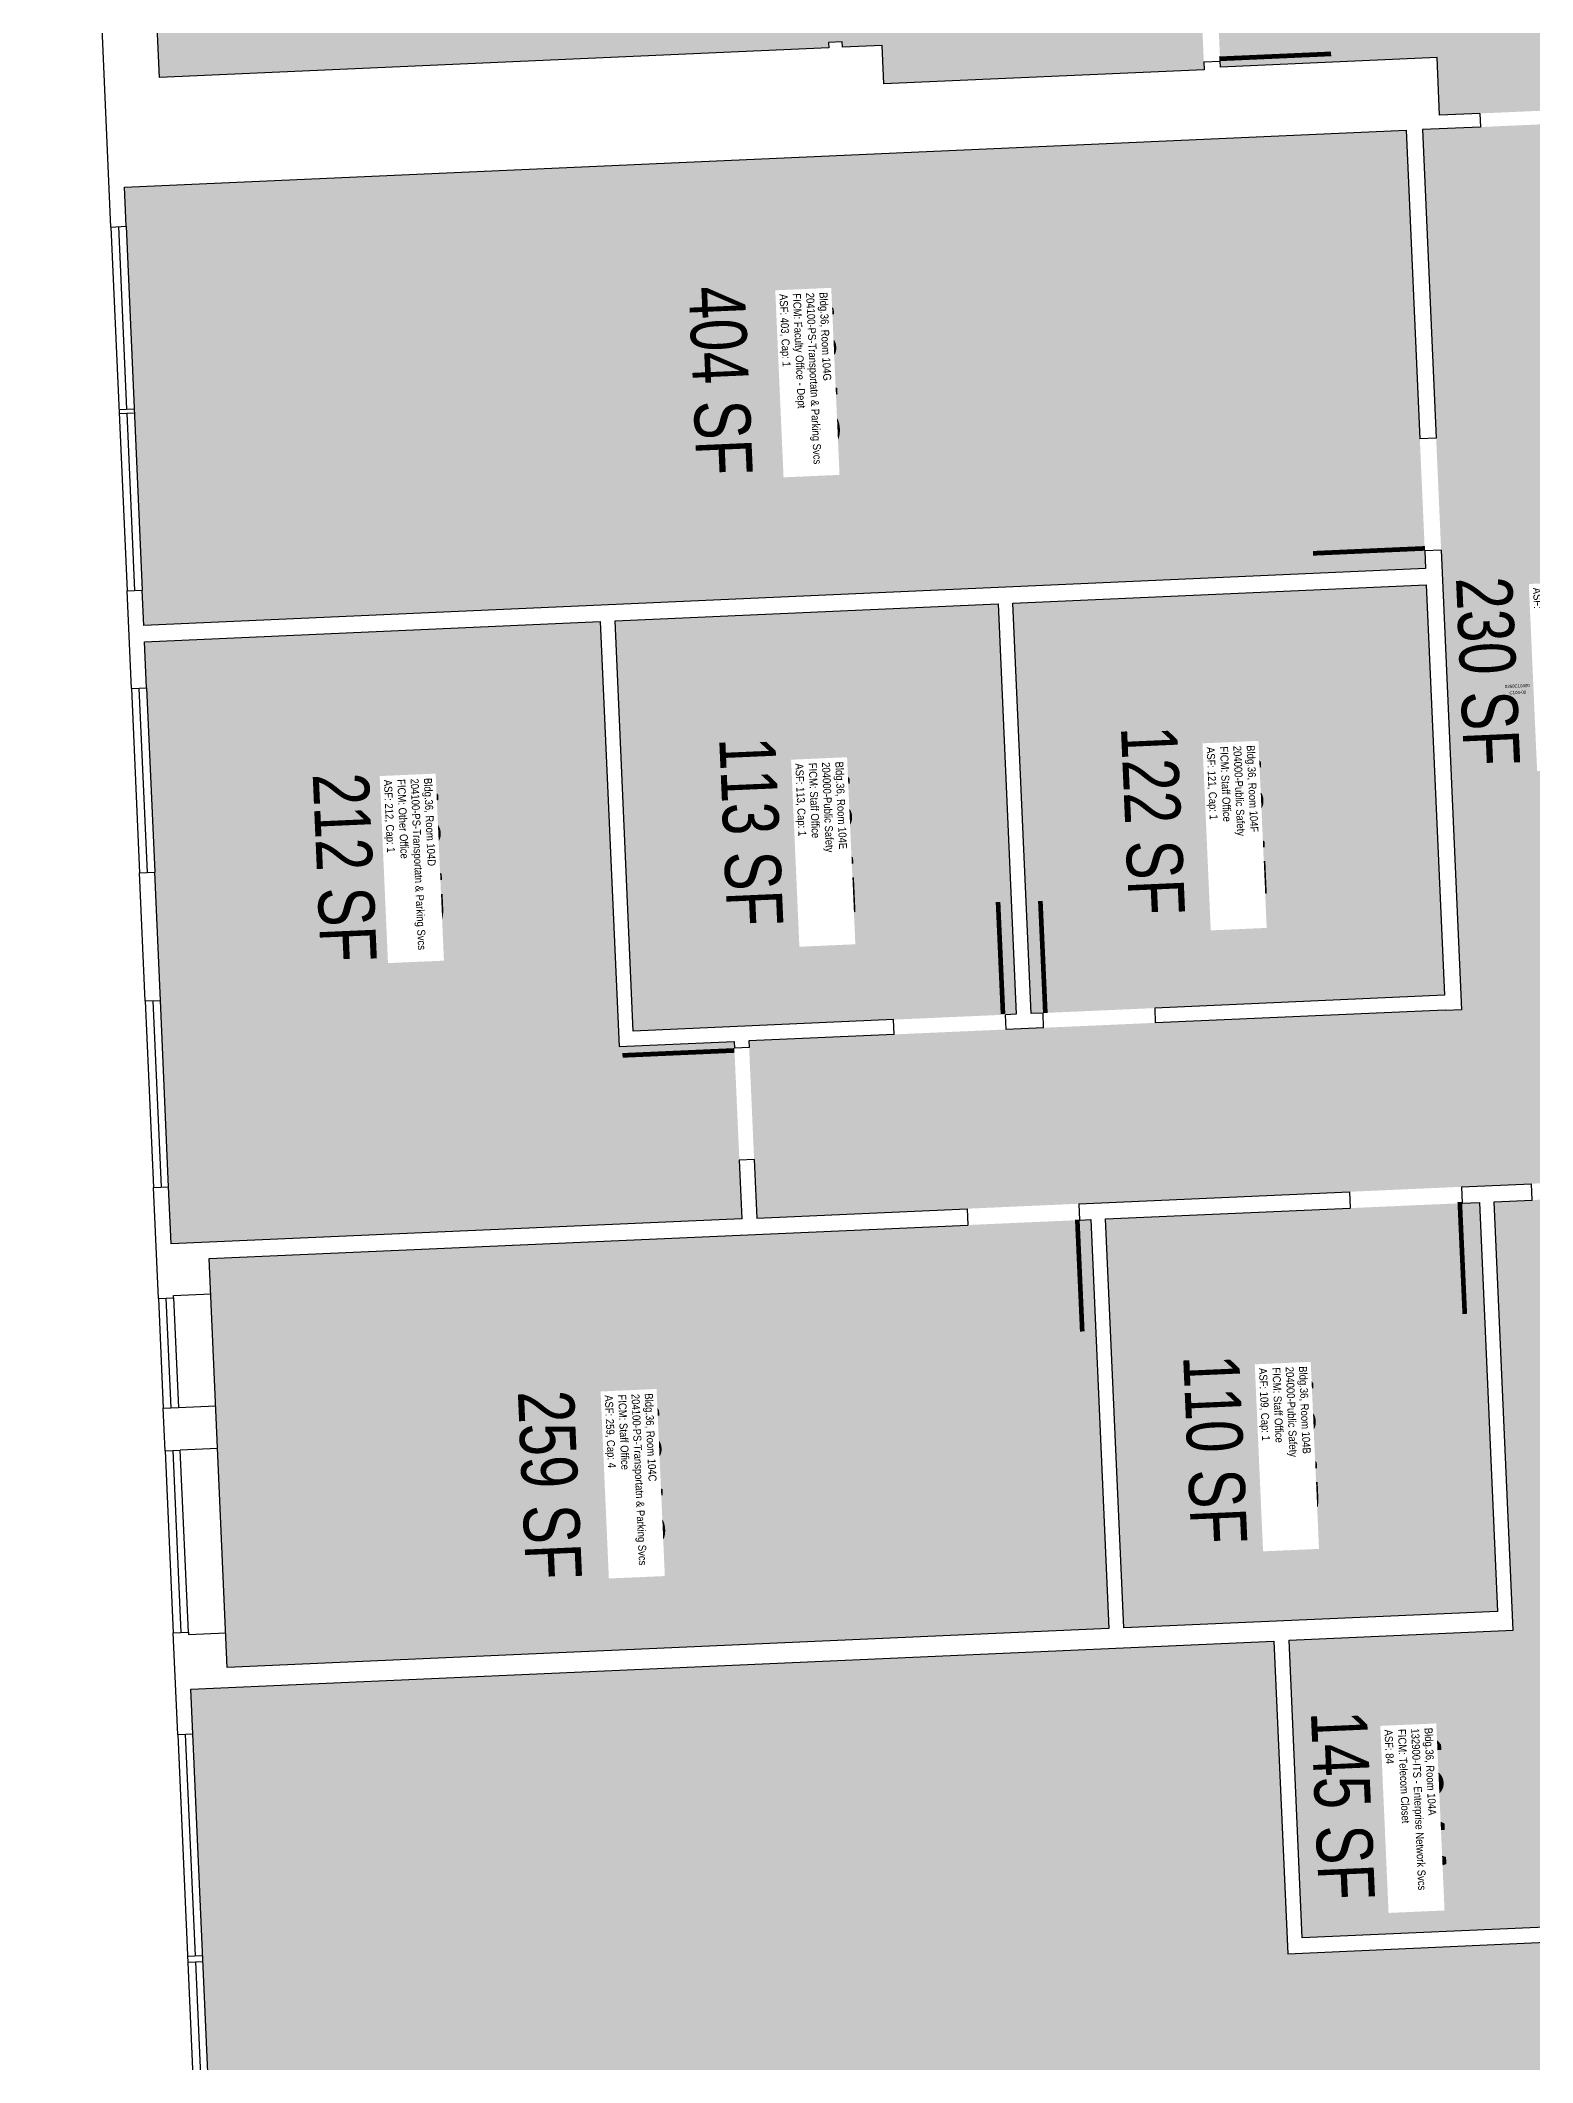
# Model space of a CAD drawing. Header units: inches. Extents: x 69210132 to 69211855, y 27688283 to 27689859.
# Drawn here: x 69210132 to 69210611, y 27688682 to 27689332 of the extents above; entities that cross this region are included whole.
import ezdxf
from ezdxf.enums import TextEntityAlignment as Align

# ---------------------------------------------------------------- set-up
doc = ezdxf.new("R2010")
doc.units = ezdxf.units.IN
doc.header["$MEASUREMENT"] = 0
for name, color, linetype in [('A-DOOR', 2, 'Continuous'), ('A-GLAZ', 1, 'Continuous'), ('A-IDEN-RNUM', 7, 'Continuous'), ('A-IDEN-SNUM', 4, 'Continuous'), ('A-IDEN-VNUM', 4, 'Continuous'), ('A-WALL', 5, 'Continuous'), ('AREA-TEXT', 3, 'Continuous'), ('Rooms-Category-Color', 7, 'Continuous'), ('Rooms-College-Color', 7, 'Continuous'), ('Rooms-Department-Color', 7, 'Continuous'), ('Rooms-Division-Color', 7, 'Continuous'), ('Rooms-Information', 7, 'Continuous')]:
    doc.layers.add(name, color=color, linetype=linetype)
doc.styles.add('CP_AREA', font='arial.ttf', dxfattribs={"height": 15})
doc.styles.add('CP_ROOMSNUMBER', font='arial.ttf', dxfattribs={"height": 1})
doc.styles.add('CP_ROOMVNUMBER', font='arial.ttf', dxfattribs={"width": 0.85, "height": 0.075})

msp = doc.modelspace()

# ---------------------------------------------------------------- hatches: boundary and pattern name
at = {"layer": 'Rooms-Category-Color', "true_color": 0xfa9ba3}
for points in [[(69210365.49, 27689775.89), (69210381.97, 27689403.59), (69210386.35, 27689403.78), (69210386.27, 27689405.47), (69210399.07, 27689406.03), (69210398.59, 27689416.94), (69210501.49, 27689421.49), (69210505.85, 27689322.92), (69210402.89, 27689318.36), (69210402.31, 27689330.67), (69210389.61, 27689330.14), (69210389.53, 27689331.85), (69210385.16, 27689331.66), (69210385.24, 27689329.95), (69210170.07, 27689320.42), (69210150.33, 27689766.36)], [(69210158.81, 27689285.2), (69210570.78, 27689303.44), (69210577.01, 27689162.58), (69210165.04, 27689144.34)], [(69210444.38, 27689151.45), (69210577.25, 27689157.33), (69210583.08, 27689025.46), (69210450.21, 27689019.58)], [(69210439.63, 27689151.24), (69210445.47, 27689019.37), (69210322.34, 27689013.92), (69210316.5, 27689145.79)], [(69210165.27, 27689139.09), (69210311.76, 27689145.58), (69210317.8, 27689008.96), (69210354.77, 27689010.6), (69210357.29, 27688953.66), (69210173.84, 27688945.53)], [(69210594.29, 27688958.89), (69210600.11, 27688827.46), (69210479.98, 27688822.14), (69210474.16, 27688953.57)], [(69210186.06, 27688940.82), (69210466.04, 27688953.22), (69210469.41, 27688953.36), (69210475.23, 27688821.93), (69210191.88, 27688809.39)]]:
    msp.add_hatch(color=241, dxfattribs=at).paths.add_polyline_path(points)
at = {"layer": 'Rooms-Category-Color', "true_color": 0xadadad}
for points in [[(69210506.73, 27689421.72), (69210570.54, 27689424.55), (69210571, 27689414.31), (69210585.36, 27689414.94), (69210650.55, 27689417.83), (69210650.1, 27689427.82), (69210858.13, 27689437.03), (69210863.24, 27689321.64), (69210789.33, 27689318.37), (69210788.74, 27689331.73), (69210650, 27689325.59), (69210649.64, 27689333.65), (69210630.66, 27689332.81), (69210631.65, 27689310.51), (69210581.51, 27689308.29), (69210580.69, 27689326.86), (69210511.07, 27689323.78)], [(69210362.03, 27688953.87), (69210651, 27688966.66), (69210648.49, 27689023.48), (69210656.23, 27689023.82), (69210654.5, 27689062.91), (69210654.38, 27689065.66), (69210622.53, 27689064.25), (69210622.3, 27689069.49), (69210643.9, 27689070.45), (69210633.47, 27689306.22), (69210576.02, 27689303.67), (69210588.54, 27689020.83), (69210583.3, 27689020.59), (69210583.29, 27689020.72), (69210359.51, 27689010.81)], [(69210669.3, 27688728.36), (69210537.38, 27688722.52), (69210533.14, 27688818.24), (69210605.13, 27688821.36), (69210599.03, 27688959.1), (69210658.98, 27688961.76)]]:
    msp.add_hatch(color=253, dxfattribs=at).paths.add_polyline_path(points)
at = {"layer": 'Rooms-Category-Color', "true_color": 0xfbafa2}
msp.add_hatch(color=21, dxfattribs=at).paths.add_polyline_path([(69210669.4, 27688723.49), (69210672.2, 27688660.26), (69210537.71, 27688654.3), (69210544.48, 27688501.33), (69210679.53, 27688507.31), (69210687.13, 27688333.89), (69210201.88, 27688312.4), (69210180.18, 27688802.41), (69210528.27, 27688817.9), (69210532.72, 27688717.43)])
at = {"layer": 'Rooms-College-Color', "true_color": 0x80bc67}
for points in [[(69210365.49, 27689775.89), (69210381.97, 27689403.59), (69210386.35, 27689403.78), (69210386.27, 27689405.47), (69210399.07, 27689406.03), (69210398.59, 27689416.94), (69210501.49, 27689421.49), (69210505.85, 27689322.92), (69210402.89, 27689318.36), (69210402.31, 27689330.67), (69210389.61, 27689330.14), (69210389.53, 27689331.85), (69210385.16, 27689331.66), (69210385.24, 27689329.95), (69210170.07, 27689320.42), (69210150.33, 27689766.36)], [(69210158.81, 27689285.2), (69210570.78, 27689303.44), (69210577.01, 27689162.58), (69210165.04, 27689144.34)], [(69210444.38, 27689151.45), (69210577.25, 27689157.33), (69210583.08, 27689025.46), (69210450.21, 27689019.58)], [(69210439.63, 27689151.24), (69210445.47, 27689019.37), (69210322.34, 27689013.92), (69210316.5, 27689145.79)], [(69210165.27, 27689139.09), (69210311.76, 27689145.58), (69210317.8, 27689008.96), (69210354.77, 27689010.6), (69210357.29, 27688953.66), (69210173.84, 27688945.53)], [(69210594.29, 27688958.89), (69210600.11, 27688827.46), (69210479.98, 27688822.14), (69210474.16, 27688953.57)], [(69210186.06, 27688940.82), (69210466.04, 27688953.22), (69210469.41, 27688953.36), (69210475.23, 27688821.93), (69210191.88, 27688809.39)], [(69210669.4, 27688723.49), (69210672.2, 27688660.26), (69210537.71, 27688654.3), (69210544.48, 27688501.33), (69210679.53, 27688507.31), (69210687.13, 27688333.89), (69210201.88, 27688312.4), (69210180.18, 27688802.41), (69210528.27, 27688817.9), (69210532.72, 27688717.43)]]:
    msp.add_hatch(color=83, dxfattribs=at).paths.add_polyline_path(points)
at = {"layer": 'Rooms-College-Color', "true_color": 0xadadad}
for points in [[(69210506.73, 27689421.72), (69210570.54, 27689424.55), (69210571, 27689414.31), (69210585.36, 27689414.94), (69210650.55, 27689417.83), (69210650.1, 27689427.82), (69210858.13, 27689437.03), (69210863.24, 27689321.64), (69210789.33, 27689318.37), (69210788.74, 27689331.73), (69210650, 27689325.59), (69210649.64, 27689333.65), (69210630.66, 27689332.81), (69210631.65, 27689310.51), (69210581.51, 27689308.29), (69210580.69, 27689326.86), (69210511.07, 27689323.78)], [(69210362.03, 27688953.87), (69210651, 27688966.66), (69210648.49, 27689023.48), (69210656.23, 27689023.82), (69210654.5, 27689062.91), (69210654.38, 27689065.66), (69210622.53, 27689064.25), (69210622.3, 27689069.49), (69210643.9, 27689070.45), (69210633.47, 27689306.22), (69210576.02, 27689303.67), (69210588.54, 27689020.83), (69210583.3, 27689020.59), (69210583.29, 27689020.72), (69210359.51, 27689010.81)]]:
    msp.add_hatch(color=253, dxfattribs=at).paths.add_polyline_path(points)
at = {"layer": 'Rooms-College-Color', "true_color": 0x99d7b2}
msp.add_hatch(color=253, dxfattribs=at).paths.add_polyline_path([(69210669.3, 27688728.36), (69210537.38, 27688722.52), (69210533.14, 27688818.24), (69210605.13, 27688821.36), (69210599.03, 27688959.1), (69210658.98, 27688961.76)])
at = {"layer": 'Rooms-Department-Color', "true_color": 0x80bc67}
for points in [[(69210365.49, 27689775.89), (69210381.97, 27689403.59), (69210386.35, 27689403.78), (69210386.27, 27689405.47), (69210399.07, 27689406.03), (69210398.59, 27689416.94), (69210501.49, 27689421.49), (69210505.85, 27689322.92), (69210402.89, 27689318.36), (69210402.31, 27689330.67), (69210389.61, 27689330.14), (69210389.53, 27689331.85), (69210385.16, 27689331.66), (69210385.24, 27689329.95), (69210170.07, 27689320.42), (69210150.33, 27689766.36)], [(69210158.81, 27689285.2), (69210570.78, 27689303.44), (69210577.01, 27689162.58), (69210165.04, 27689144.34)], [(69210444.38, 27689151.45), (69210577.25, 27689157.33), (69210583.08, 27689025.46), (69210450.21, 27689019.58)], [(69210439.63, 27689151.24), (69210445.47, 27689019.37), (69210322.34, 27689013.92), (69210316.5, 27689145.79)], [(69210165.27, 27689139.09), (69210311.76, 27689145.58), (69210317.8, 27689008.96), (69210354.77, 27689010.6), (69210357.29, 27688953.66), (69210173.84, 27688945.53)], [(69210594.29, 27688958.89), (69210600.11, 27688827.46), (69210479.98, 27688822.14), (69210474.16, 27688953.57)], [(69210186.06, 27688940.82), (69210466.04, 27688953.22), (69210469.41, 27688953.36), (69210475.23, 27688821.93), (69210191.88, 27688809.39)], [(69210669.4, 27688723.49), (69210672.2, 27688660.26), (69210537.71, 27688654.3), (69210544.48, 27688501.33), (69210679.53, 27688507.31), (69210687.13, 27688333.89), (69210201.88, 27688312.4), (69210180.18, 27688802.41), (69210528.27, 27688817.9), (69210532.72, 27688717.43)]]:
    msp.add_hatch(color=83, dxfattribs=at).paths.add_polyline_path(points)
at = {"layer": 'Rooms-Department-Color', "true_color": 0xacacac}
for points in [[(69210506.73, 27689421.72), (69210570.54, 27689424.55), (69210571, 27689414.31), (69210585.36, 27689414.94), (69210650.55, 27689417.83), (69210650.1, 27689427.82), (69210858.13, 27689437.03), (69210863.24, 27689321.64), (69210789.33, 27689318.37), (69210788.74, 27689331.73), (69210650, 27689325.59), (69210649.64, 27689333.65), (69210630.66, 27689332.81), (69210631.65, 27689310.51), (69210581.51, 27689308.29), (69210580.69, 27689326.86), (69210511.07, 27689323.78)], [(69210362.03, 27688953.87), (69210651, 27688966.66), (69210648.49, 27689023.48), (69210656.23, 27689023.82), (69210654.5, 27689062.91), (69210654.38, 27689065.66), (69210622.53, 27689064.25), (69210622.3, 27689069.49), (69210643.9, 27689070.45), (69210633.47, 27689306.22), (69210576.02, 27689303.67), (69210588.54, 27689020.83), (69210583.3, 27689020.59), (69210583.29, 27689020.72), (69210359.51, 27689010.81)], [(69210669.3, 27688728.36), (69210537.38, 27688722.52), (69210533.14, 27688818.24), (69210605.13, 27688821.36), (69210599.03, 27688959.1), (69210658.98, 27688961.76)]]:
    msp.add_hatch(color=253, dxfattribs=at).paths.add_polyline_path(points)
at = {"layer": 'Rooms-Division-Color', "true_color": 0x80bc67}
for points in [[(69210365.49, 27689775.89), (69210381.97, 27689403.59), (69210386.35, 27689403.78), (69210386.27, 27689405.47), (69210399.07, 27689406.03), (69210398.59, 27689416.94), (69210501.49, 27689421.49), (69210505.85, 27689322.92), (69210402.89, 27689318.36), (69210402.31, 27689330.67), (69210389.61, 27689330.14), (69210389.53, 27689331.85), (69210385.16, 27689331.66), (69210385.24, 27689329.95), (69210170.07, 27689320.42), (69210150.33, 27689766.36)], [(69210158.81, 27689285.2), (69210570.78, 27689303.44), (69210577.01, 27689162.58), (69210165.04, 27689144.34)], [(69210444.38, 27689151.45), (69210577.25, 27689157.33), (69210583.08, 27689025.46), (69210450.21, 27689019.58)], [(69210439.63, 27689151.24), (69210445.47, 27689019.37), (69210322.34, 27689013.92), (69210316.5, 27689145.79)], [(69210165.27, 27689139.09), (69210311.76, 27689145.58), (69210317.8, 27689008.96), (69210354.77, 27689010.6), (69210357.29, 27688953.66), (69210173.84, 27688945.53)], [(69210594.29, 27688958.89), (69210600.11, 27688827.46), (69210479.98, 27688822.14), (69210474.16, 27688953.57)], [(69210186.06, 27688940.82), (69210466.04, 27688953.22), (69210469.41, 27688953.36), (69210475.23, 27688821.93), (69210191.88, 27688809.39)], [(69210669.4, 27688723.49), (69210672.2, 27688660.26), (69210537.71, 27688654.3), (69210544.48, 27688501.33), (69210679.53, 27688507.31), (69210687.13, 27688333.89), (69210201.88, 27688312.4), (69210180.18, 27688802.41), (69210528.27, 27688817.9), (69210532.72, 27688717.43)]]:
    msp.add_hatch(color=83, dxfattribs=at).paths.add_polyline_path(points)
at = {"layer": 'Rooms-Division-Color', "true_color": 0xadadad}
for points in [[(69210506.73, 27689421.72), (69210570.54, 27689424.55), (69210571, 27689414.31), (69210585.36, 27689414.94), (69210650.55, 27689417.83), (69210650.1, 27689427.82), (69210858.13, 27689437.03), (69210863.24, 27689321.64), (69210789.33, 27689318.37), (69210788.74, 27689331.73), (69210650, 27689325.59), (69210649.64, 27689333.65), (69210630.66, 27689332.81), (69210631.65, 27689310.51), (69210581.51, 27689308.29), (69210580.69, 27689326.86), (69210511.07, 27689323.78)], [(69210362.03, 27688953.87), (69210651, 27688966.66), (69210648.49, 27689023.48), (69210656.23, 27689023.82), (69210654.5, 27689062.91), (69210654.38, 27689065.66), (69210622.53, 27689064.25), (69210622.3, 27689069.49), (69210643.9, 27689070.45), (69210633.47, 27689306.22), (69210576.02, 27689303.67), (69210588.54, 27689020.83), (69210583.3, 27689020.59), (69210583.29, 27689020.72), (69210359.51, 27689010.81)], [(69210669.3, 27688728.36), (69210537.38, 27688722.52), (69210533.14, 27688818.24), (69210605.13, 27688821.36), (69210599.03, 27688959.1), (69210658.98, 27688961.76)]]:
    msp.add_hatch(color=253, dxfattribs=at).paths.add_polyline_path(points)

# ---------------------------------------------------------------- linework, layer by layer
at = {"layer": 'A-DOOR'}
for points in [[(69210510.69, 27689326.42, 1.5, 1.5, 0), (69210546.65, 27689328.01, 0, 0, 0), (69210546.62, 27689328.76, 0, 0, 0.414214), (69210507.63, 27689361.57, 0, 0, 0.414214)], [(69210629.87, 27689306.35, 1.5, 1.5, 0), (69210631.46, 27689270.39, 0, 0, 0), (69210630.71, 27689270.36, 0, 0, -0.414214), (69210594.58, 27689306.29, 0, 0, -0.414214)], [(69210576.8, 27689169.08, 1.5, 1.5, 0), (69210540.84, 27689167.49, 0, 0, 0), (69210540.81, 27689168.23, 0, 0, -0.414214), (69210576.74, 27689204.36, 0, 0, -0.414214)], [(69210441.19, 27689019.47, 1.5, 1.5, 0), (69210439.6, 27689055.44, 0, 0, 0), (69210438.85, 27689055.4, 0, 0, 0.414214), (69210406.04, 27689016.42, 0, 0, 0.414214)], [(69210454.8, 27689019.78, 1.5, 1.5, 0), (69210453.21, 27689055.74, 0, 0, 0), (69210453.96, 27689055.78, 0, 0, -0.414214), (69210490.09, 27689019.84, 0, 0, -0.414214)], [(69210354.86, 27689007.72, 1.5, 1.5, 0), (69210318.9, 27689006.13, 0, 0, 0), (69210318.93, 27689005.38, 0, 0, 0.414214), (69210357.92, 27688972.57, 0, 0, 0.414214)], [(69210646.26, 27688966.3, 1.5, 1.5, 0), (69210644.66, 27689002.26, 0, 0, 0), (69210643.91, 27689002.23, 0, 0, 0.414214), (69210611.11, 27688963.24, 0, 0, 0.414214)], [(69210588.01, 27688959.01, 1.5, 1.5, 0), (69210589.6, 27688923.05, 0, 0, 0), (69210588.85, 27688923.01, 0, 0, -0.414214), (69210552.73, 27688958.95, 0, 0, -0.414214)], [(69210465.08, 27688953.36, 1.5, 1.5, 0), (69210466.67, 27688917.4, 0, 0, 0), (69210465.92, 27688917.36, 0, 0, -0.414214), (69210429.79, 27688953.3, 0, 0, -0.414214)]]:
    msp.add_lwpolyline(points, format="xyseb", dxfattribs=at)
at = {"layer": 'A-GLAZ'}
for p, q in [((69210156.93, 27689272.48), (69210159.53, 27689213.79)), ((69210159.58, 27689212.54), (69210162.1, 27689155.59)), ((69210161.06, 27689124.02), (69210163.68, 27689064.83)), ((69210163.5, 27689124.13), (69210166.12, 27689064.93)), ((69210165.93, 27689124.23), (69210168.55, 27689065.04)), ((69210167.94, 27689023.72), (69210170.6, 27688963.78)), ((69210169.74, 27688927.96), (69210171.3, 27688892.74)), ((69210172.18, 27688928.07), (69210173.74, 27688892.85)), ((69210174.61, 27688928.18), (69210176.17, 27688892.96)), ((69210171.91, 27688879.01), (69210174.5, 27688820.57)), ((69210174.34, 27688879.12), (69210176.93, 27688820.67)), ((69210179.37, 27688820.78), (69210176.78, 27688879.22)), ((69210178.38, 27688787.95), (69210181.53, 27688716.77)), ((69210181.62, 27688714.78), (69210184.72, 27688644.85))]:
    msp.add_line(p, q, dxfattribs=at)
for points in [[(69210154.49, 27689272.37), (69210159.67, 27689155.49)], [(69210159.36, 27689272.59), (69210164.54, 27689155.7)], [(69210157.1, 27689213.68), (69210161.97, 27689213.9)], [(69210157.15, 27689212.43), (69210162.02, 27689212.65)], [(69210165.51, 27689023.62), (69210168.16, 27688963.67)], [(69210173.03, 27688963.89), (69210170.38, 27689023.83)], [(69210175.95, 27688787.85), (69210185.47, 27688572.81)], [(69210190.34, 27688573.02), (69210180.82, 27688788.06)], [(69210179.1, 27688716.67), (69210183.97, 27688716.88)], [(69210179.19, 27688714.67), (69210184.06, 27688714.88)]]:
    msp.add_lwpolyline(points, dxfattribs=at)
at = {"layer": 'A-WALL'}
for p, q in [((69210154.49, 27689272.37), (69210131.83, 27689784.17)), ((69210170.07, 27689320.42), (69210150.33, 27689766.36)), ((69210385.24, 27689329.95), (69210170.07, 27689320.42)), ((69210389.53, 27689331.85), (69210385.16, 27689331.66)), ((69210385.16, 27689331.66), (69210385.24, 27689329.95)), ((69210389.61, 27689330.14), (69210389.53, 27689331.85)), ((69210402.31, 27689330.67), (69210389.61, 27689330.14)), ((69210402.89, 27689318.36), (69210402.31, 27689330.67)), ((69210505.85, 27689322.92), (69210402.89, 27689318.36)), ((69210505.74, 27689325.45), (69210510.98, 27689325.68)), ((69210505.74, 27689325.45), (69210505.85, 27689322.92)), ((69210511.07, 27689323.78), (69210510.98, 27689325.68)), ((69210580.69, 27689326.86), (69210511.07, 27689323.78)), ((69210581.51, 27689308.29), (69210580.69, 27689326.86)), ((69210158.81, 27689285.2), (69210570.78, 27689303.44)), ((69210570.78, 27689303.44), (69210575.17, 27689204.29)), ((69210594.66, 27689304.5), (69210576.02, 27689303.67)), ((69210576.02, 27689303.67), (69210580.41, 27689204.52)), ((69210594.47, 27689308.87), (69210581.51, 27689308.29)), ((69210594.47, 27689308.87), (69210594.66, 27689304.5)), ((69210159.36, 27689272.59), (69210158.81, 27689285.2)), ((69210154.49, 27689272.37), (69210159.36, 27689272.59)), ((69210580.41, 27689204.52), (69210575.17, 27689204.29)), ((69210582, 27689168.56), (69210576.76, 27689168.32)), ((69210576.76, 27689168.32), (69210577.01, 27689162.58)), ((69210582, 27689168.56), (69210588.54, 27689020.83)), ((69210577.01, 27689162.58), (69210165.04, 27689144.34)), ((69210159.67, 27689155.49), (69210164.54, 27689155.7)), ((69210161.06, 27689124.02), (69210159.67, 27689155.49)), ((69210165.04, 27689144.34), (69210164.54, 27689155.7)), ((69210444.38, 27689151.45), (69210577.25, 27689157.33)), ((69210577.25, 27689157.33), (69210583.08, 27689025.46)), ((69210316.5, 27689145.79), (69210439.63, 27689151.24)), ((69210439.63, 27689151.24), (69210445.47, 27689019.37)), ((69210450.21, 27689019.58), (69210444.38, 27689151.45)), ((69210165.27, 27689139.09), (69210311.76, 27689145.58)), ((69210311.76, 27689145.58), (69210317.8, 27689008.96)), ((69210322.34, 27689013.92), (69210316.5, 27689145.79)), ((69210165.93, 27689124.23), (69210165.27, 27689139.09)), ((69210161.06, 27689124.02), (69210165.93, 27689124.23)), ((69210163.68, 27689064.83), (69210168.55, 27689065.04)), ((69210165.51, 27689023.62), (69210163.68, 27689064.83)), ((69210170.38, 27689023.83), (69210168.55, 27689065.04)), ((69210165.51, 27689023.62), (69210170.38, 27689023.83)), ((69210583.08, 27689025.46), (69210490.02, 27689021.34)), ((69210405.99, 27689017.62), (69210322.34, 27689013.92)), ((69210406.2, 27689012.88), (69210405.99, 27689017.62)), ((69210445.47, 27689019.37), (69210441.95, 27689019.21)), ((69210442.16, 27689014.47), (69210441.95, 27689019.21)), ((69210454.05, 27689019.75), (69210450.21, 27689019.58)), ((69210454.26, 27689015.01), (69210454.05, 27689019.75)), ((69210490.26, 27689016.6), (69210490.12, 27689021.35)), ((69210583.29, 27689020.72), (69210490.23, 27689016.6)), ((69210583.3, 27689020.59), (69210583.29, 27689020.72)), ((69210588.54, 27689020.83), (69210583.3, 27689020.59)), ((69210317.8, 27689008.96), (69210354.77, 27689010.6)), ((69210354.77, 27689010.6), (69210354.86, 27689008.47)), ((69210406.2, 27689012.88), (69210359.51, 27689010.81)), ((69210359.51, 27689010.81), (69210359.61, 27689008.68)), ((69210454.26, 27689015.01), (69210442.16, 27689014.47)), ((69210359.61, 27689008.69), (69210354.86, 27689008.48)), ((69210361.2, 27688972.72), (69210356.45, 27688972.51)), ((69210356.45, 27688972.51), (69210357.29, 27688953.66)), ((69210361.2, 27688972.72), (69210362.03, 27688953.87)), ((69210588.54, 27688963.89), (69210611.03, 27688964.89)), ((69210611.27, 27688959.64), (69210611.03, 27688964.89)), ((69210168.16, 27688963.67), (69210173.03, 27688963.89)), ((69210169.74, 27688927.96), (69210168.16, 27688963.67)), ((69210173.84, 27688945.53), (69210173.03, 27688963.89)), ((69210465.6, 27688958.45), (69210552.58, 27688962.3)), ((69210465.6, 27688958.45), (69210465.83, 27688953.21)), ((69210552.58, 27688962.3), (69210552.81, 27688957.06)), ((69210588.54, 27688963.89), (69210588.77, 27688958.65)), ((69210588.77, 27688958.65), (69210594.29, 27688958.89)), ((69210594.29, 27688958.89), (69210600.11, 27688827.46)), ((69210599.03, 27688959.1), (69210611.27, 27688959.64)), ((69210605.13, 27688821.36), (69210599.03, 27688959.1)), ((69210357.29, 27688953.66), (69210173.84, 27688945.53)), ((69210362.03, 27688953.87), (69210429.64, 27688956.86)), ((69210429.64, 27688956.86), (69210429.87, 27688951.61)), ((69210465.83, 27688953.21), (69210466.04, 27688953.22)), ((69210466.04, 27688953.22), (69210469.41, 27688953.36)), ((69210469.41, 27688953.36), (69210475.23, 27688821.93)), ((69210474.16, 27688953.57), (69210552.81, 27688957.06)), ((69210479.98, 27688822.14), (69210474.16, 27688953.57)), ((69210186.06, 27688940.82), (69210429.87, 27688951.61)), ((69210191.88, 27688809.39), (69210186.06, 27688940.82)), ((69210169.74, 27688927.96), (69210174.61, 27688928.18)), ((69210174.58, 27688928.92), (69210186.57, 27688929.46)), ((69210174.61, 27688928.18), (69210174.58, 27688928.92)), ((69210176.17, 27688892.96), (69210188.16, 27688893.49)), ((69210171.3, 27688892.74), (69210176.17, 27688892.96)), ((69210171.91, 27688879.01), (69210171.3, 27688892.74)), ((69210171.91, 27688879.01), (69210176.78, 27688879.22)), ((69210188.77, 27688879.75), (69210176.78, 27688879.22)), ((69210475.23, 27688821.93), (69210191.88, 27688809.39)), ((69210600.11, 27688827.46), (69210479.98, 27688822.14)), ((69210174.5, 27688820.57), (69210179.37, 27688820.78)), ((69210175.95, 27688787.85), (69210174.5, 27688820.57)), ((69210179.37, 27688820.78), (69210179.4, 27688820.03)), ((69210179.4, 27688820.03), (69210191.39, 27688820.56)), ((69210180.18, 27688802.41), (69210528.27, 27688817.9)), ((69210528.27, 27688817.9), (69210532.72, 27688717.43)), ((69210533.14, 27688818.24), (69210605.13, 27688821.36)), ((69210537.38, 27688722.52), (69210533.14, 27688818.24)), ((69210180.82, 27688788.06), (69210180.18, 27688802.41)), ((69210175.95, 27688787.85), (69210180.82, 27688788.06)), ((69210669.3, 27688728.36), (69210537.38, 27688722.52)), ((69210532.72, 27688717.43), (69210669.4, 27688723.49))]:
    msp.add_line(p, q, dxfattribs=at)

# ---------------------------------------------------------------- texts
at = {"layer": 'A-IDEN-RNUM', "style": 'CP_ROOMSNUMBER'}
for s, p in [('0104-G0', (69210378.81, 27689222.92)), ('C104-00', (69210606.66, 27689122.78)), ('0104-F0', (69210516.03, 27689079.1)), ('0104-E0', (69210383.84, 27689073.24)), ('0104-D0', (69210251.66, 27689067.39)), ('0104-B0', (69210532.87, 27688878.92)), ('0104-C0', (69210322.65, 27688869.61)), ('0104-A0', (69210573.95, 27688762.73))]:
    msp.add_text(s, height=1, rotation=2.53507, dxfattribs=at).set_placement(p, align=Align.MIDDLE_CENTER)
at = {"layer": 'A-IDEN-SNUM', "style": 'CP_ROOMSNUMBER'}
for s, p in [('03600104G0', (69210378.81, 27689222.92)), ('0360C10400', (69210606.47, 27689124.85)), ('03600104F0', (69210516.03, 27689079.1)), ('03600104E0', (69210383.84, 27689073.24)), ('03600104D0', (69210251.66, 27689067.39)), ('03600104B0', (69210532.87, 27688878.92)), ('03600104C0', (69210322.65, 27688869.61)), ('03600104A0', (69210573.95, 27688762.73))]:
    msp.add_text(s, height=1, rotation=2.53507, dxfattribs=at).set_placement(p, align=Align.MIDDLE_CENTER)
at = {"layer": 'A-IDEN-VNUM', "style": 'CP_ROOMVNUMBER', "width": 0.85}
for s, p in [('104G', (69210378.72, 27689225.04)), ('104F', (69210515.94, 27689081.22)), ('104E', (69210383.75, 27689075.37)), ('104D', (69210251.57, 27689069.51)), ('104B', (69210532.78, 27688881.04)), ('104C', (69210322.55, 27688871.73)), ('104A', (69210573.86, 27688764.85))]:
    msp.add_text(s, height=18, rotation=272.53507, dxfattribs=at).set_placement(p, align=Align.MIDDLE_CENTER)
at = {"layer": 'AREA-TEXT', "style": 'CP_AREA', "width": 0.75}
for s, p in [('404 SF', (69210350.49, 27689223.01)), ('230 SF', (69210597.1, 27689129.59)), ('122 SF', (69210489.41, 27689081.64)), ('113 SF', (69210360.3, 27689078.09)), ('212 SF', (69210229.65, 27689066.54)), ('110 SF', (69210509.41, 27688879.53)), ('259 SF', (69210295.59, 27688868.11)), ('145 SF', (69210550.45, 27688765.11))]:
    msp.add_text(s, height=18, rotation=272.53507, dxfattribs=at).set_placement(p, align=Align.MIDDLE_CENTER)

# ---------------------------------------------------------------- next in the draw order: texts
at = {"layer": 'Rooms-Information', "width": 57.6, "attachment_point": 7, "rotation": 272.53507, "style": 'CP_ROOMVNUMBER', "bg_fill": 3, "box_fill_scale": 1.5, "bg_fill_color": 256, "bg_fill_true_color": 13158600, "bg_fill_transparency": 0}
for s, insert, char_height in [('Bldg.36, Room 104G^M^J204100-PS-Transportatn & Parking Svcs^M^JFICM: Faculty Office - Dept^M^JASF: 403, Cap: 1', (69210368.57, 27689250.76), 2.57143), ('Bldg.36, Room C104^M^J128300-FacMgmt-Custodial Services^M^JFICM: Corridor / Circulation^M^JASF: ', (69210611.5, 27689156.4), 2.5714), ('Bldg.36, Room 104E^M^J204000-Public Safety^M^JFICM: Staff Office^M^JASF: 113, Cap: 1', (69210373.66, 27689099.9), 2.5714), ('Bldg.36, Room 104F^M^J204000-Public Safety^M^JFICM: Staff Office^M^JASF: 121, Cap: 1', (69210505.87, 27689105.16), 2.5714), ('Bldg.36, Room 104D^M^J204100-PS-Transportatn & Parking Svcs^M^JFICM: Other Office^M^JASF: 212, Cap: 1', (69210241.44, 27689094.64), 2.57143), ('Bldg.36, Room 104B^M^J204000-Public Safety^M^JFICM: Staff Office^M^JASF: 109, Cap: 1', (69210522.68, 27688905.58), 2.5714), ('Bldg.36, Room 104C^M^J204100-PS-Transportatn & Parking Svcs^M^JFICM: Staff Office^M^JASF: 259, Cap: 4', (69210312.43, 27688896.86), 2.57143), ('Bldg.36, Room 104A^M^J132900-ITS - Enterprise Network Svcs^M^JFICM: Telecom Closet^M^JASF: 84', (69210563.76, 27688789.41), 2.5714)]:
    msp.add_mtext(s, dxfattribs=dict(at, insert=insert, char_height=char_height))

doc.saveas('drawing.dxf')
